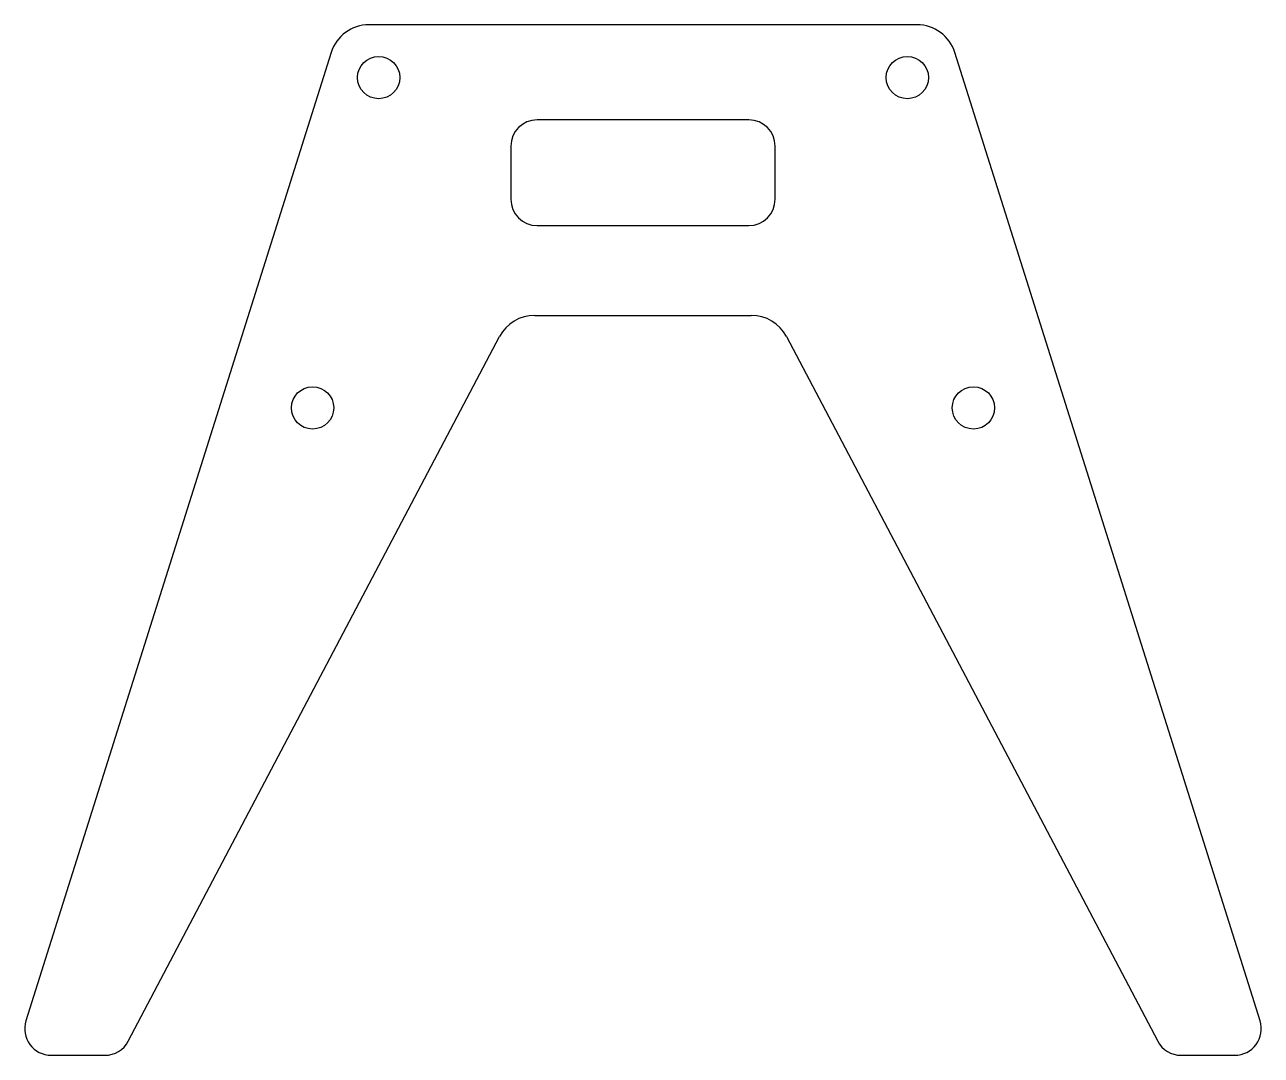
# Model space of a CAD drawing. Header units: millimetres. Extents: x -46.8 to 46.8, y -60 to 18.
import ezdxf

# ---------------------------------------------------------------- set-up
doc = ezdxf.new("R2010")
doc.units = ezdxf.units.MM

msp = doc.modelspace()

# ---------------------------------------------------------------- linework, layer by layer
at = {"color": 7, "linetype": 'Continuous', "lineweight": 25}
for p, q in [((20.733, 18), (-20.733, 18)), ((-23.595, 15.901), (-46.681, -57.399)), ((46.681, -57.399), (23.595, 15.901)), ((8, 10.8), (-8, 10.8)), ((-10, 8.8), (-10, 4.8)), ((10, 4.8), (10, 8.8)), ((-8, 2.8), (8, 2.8)), ((-8.19, -4), (8.19, -4)), ((-38.937, -58.932), (-10.844, -5.602)), ((10.844, -5.602), (38.937, -58.932)), ((-44.773, -60), (-40.707, -60)), ((40.707, -60), (44.773, -60))]:
    msp.add_line(p, q, dxfattribs=at)
for centre in [(-20, 14), (20, 14), (-25, -11), (25, -11)]:
    msp.add_circle(centre, 1.6, dxfattribs=at)
for centre, radius, start, end in [((-20.733, 15), 3, 90, 162.51818), ((20.733, 15), 3, 17.48182, 90), ((-8, 8.8), 2, 90, 180), ((8, 8.8), 2, 0, 90), ((-8, 4.8), 2, 180, 270), ((8, 4.8), 2, 270, 0), ((-8.19, -7), 3, 90, 152.22038), ((8.19, -7), 3, 27.77962, 90), ((-44.773, -58), 2, 162.51818, 270), ((44.773, -58), 2, 270, 17.48182), ((-40.707, -58), 2, 270, 332.22038), ((40.707, -58), 2, 207.77962, 270)]:
    msp.add_arc(centre, radius, start, end, dxfattribs=at)

doc.saveas('drawing.dxf')
